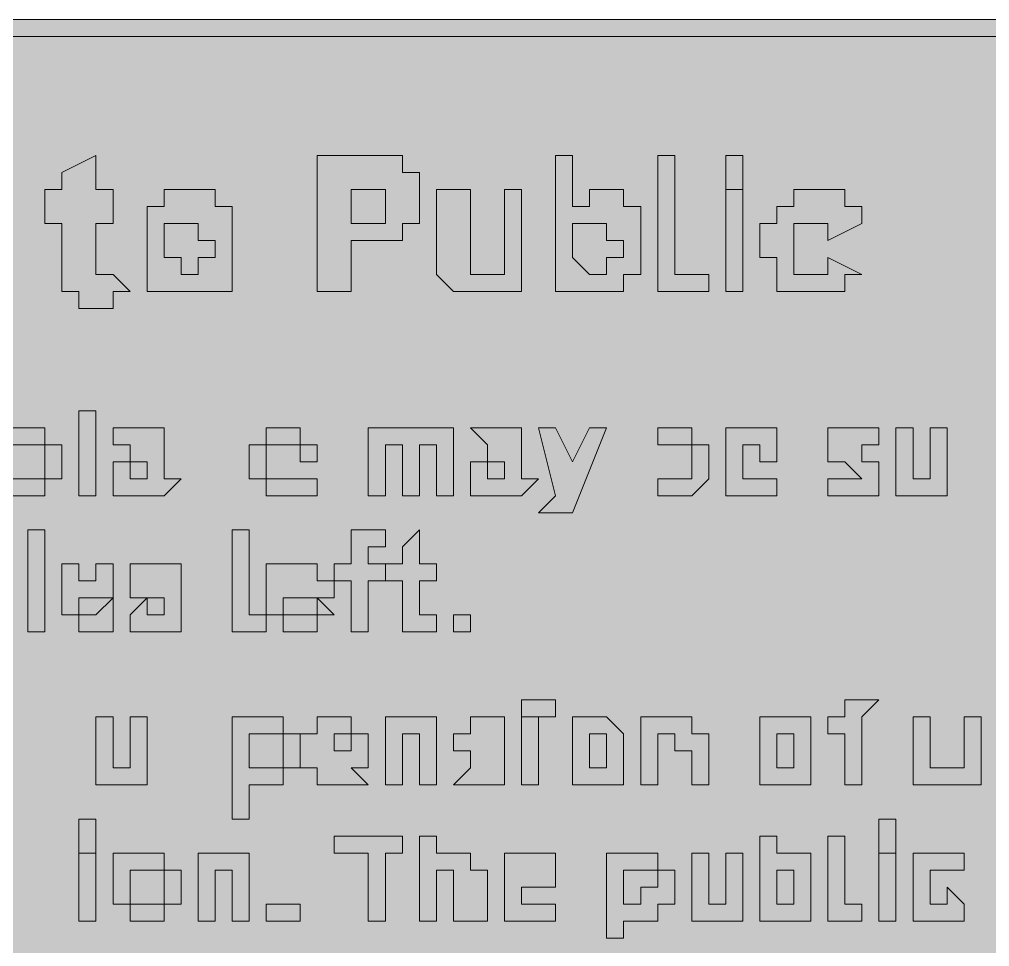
# Model space of a CAD drawing. Header units: metres. Extents: x 104 to 450, y 10 to 263.
# Drawn here: x 212.6 to 281, y 197.4 to 262.8 of the extents above; entities that cross this region are included whole.
import ezdxf

# ---------------------------------------------------------------- set-up
doc = ezdxf.new("R2010")
doc.units = ezdxf.units.M
doc.layers.add('FILL_BLACK_000000', color=7, linetype='Continuous', true_color=0x000000)
doc.layers.add('FILL_WHITE_FFFFFF', color=7, linetype='Continuous', true_color=0xffffff)

msp = doc.modelspace()

# ---------------------------------------------------------------- hatches: boundary and pattern name
at = {"layer": 'FILL_BLACK_000000', "true_color": 0x000000}
h = msp.add_hatch(color=7, dxfattribs=at)
h.dxf.hatch_style = 1
h.paths.add_polyline_path([(103.95, 259.2), (104, 259.6), (104.14, 259.91), (104.55, 260.4), (104.96, 260.89), (105.1, 261.2), (105.15, 261.6), (105.15, 262.8), (106.35, 262.8), (108.75, 262.8), (445.95, 262.8), (448.35, 262.8), (449.55, 261.6), (449.55, 259.2), (449.55, 14.4), (449.53, 13.5), (449.4, 12.6), (449.04, 11.7), (448.35, 10.8), (447.15, 10.8), (447.13, 10.11), (447, 9.75), (446.64, 9.62), (445.95, 9.6), (108.75, 9.6), (107.85, 9.79), (106.95, 10.2), (106.05, 10.61), (105.15, 10.8), (104.96, 11.7), (104.55, 12.6), (104.14, 13.5), (103.95, 14.4), (103.95, 259.2)])
h = msp.add_hatch(color=7, dxfattribs=at)
h.dxf.hatch_style = 1
h.paths.add_polyline_path([(219.15, 250.8), (219.15, 248.4), (217.95, 248.4), (217.95, 246), (217.95, 244.8), (219.15, 244.8), (220.35, 243.6), (219.15, 243.6), (219.15, 242.4), (217.95, 242.4), (216.75, 242.4), (216.75, 243.6), (215.55, 243.6), (215.55, 244.8), (215.55, 248.4), (214.35, 248.4), (214.35, 250.8), (215.55, 250.8), (215.55, 252), (217.95, 253.2), (217.95, 250.8), (219.15, 250.8)])
h = msp.add_hatch(color=7, dxfattribs=at)
h.dxf.hatch_style = 1
h.paths.add_polyline_path([(233.55, 243.6), (233.55, 253.2), (238.35, 253.2), (239.55, 253.2), (239.55, 252), (240.75, 252), (240.75, 250.8), (240.75, 249.6), (240.75, 248.4), (239.55, 248.4), (239.55, 247.2), (238.35, 247.2), (235.95, 247.2), (235.95, 243.6), (233.55, 243.6)])
h.paths.add_polyline_path([(238.35, 248.4), (238.35, 249.6), (238.35, 250.8), (237.15, 250.8), (235.95, 250.8), (235.95, 248.4), (237.15, 248.4), (238.35, 248.4)], flags=16)
h = msp.add_hatch(color=7, dxfattribs=at)
h.dxf.hatch_style = 1
h.paths.add_polyline_path([(251.55, 243.6), (250.35, 243.6), (250.35, 253.2), (251.55, 253.2), (251.55, 249.6), (252.75, 249.6), (252.75, 250.8), (253.95, 250.8), (255.15, 250.8), (255.15, 249.6), (256.35, 249.6), (256.35, 248.4), (256.35, 247.2), (256.35, 246), (256.35, 244.8), (255.15, 244.8), (255.15, 243.6), (253.95, 243.6), (252.75, 243.6), (251.55, 243.6)])
h.paths.add_polyline_path([(253.95, 246), (255.15, 246), (255.15, 247.2), (253.95, 247.2), (253.95, 248.4), (252.75, 248.4), (251.55, 248.4), (251.55, 246), (252.75, 244.8), (253.95, 244.8), (253.95, 246)], flags=16)
h = msp.add_hatch(color=7, dxfattribs=at)
h.dxf.hatch_style = 1
h.paths.add_polyline_path([(258.75, 246), (258.75, 244.8), (259.95, 244.8), (261.15, 244.8), (261.15, 243.6), (259.95, 243.6), (258.75, 243.6), (257.55, 243.6), (257.55, 244.8), (257.55, 253.2), (258.75, 253.2), (258.75, 246)])
h = msp.add_hatch(color=7, dxfattribs=at)
h.dxf.hatch_style = 1
h.paths.add_polyline_path([(262.35, 252), (262.35, 253.2), (263.55, 253.2), (263.55, 252), (263.55, 250.8), (262.35, 250.8), (262.35, 252)])
h = msp.add_hatch(color=7, dxfattribs=at)
h.dxf.hatch_style = 1
h.paths.add_polyline_path([(227.55, 244.8), (227.55, 243.6), (226.35, 243.6), (225.15, 243.6), (223.95, 243.6), (222.75, 243.6), (221.55, 243.6), (221.55, 244.8), (221.55, 246), (221.55, 247.2), (221.55, 248.4), (221.55, 249.6), (222.75, 249.6), (222.75, 250.8), (223.95, 250.8), (225.15, 250.8), (226.35, 250.8), (226.35, 249.6), (227.55, 249.6), (227.55, 248.4), (227.55, 247.2), (227.55, 246), (227.55, 244.8)])
h.paths.add_polyline_path([(225.15, 248.4), (223.95, 248.4), (222.75, 248.4), (222.75, 247.2), (222.75, 246), (223.95, 246), (223.95, 244.8), (225.15, 244.8), (225.15, 246), (226.35, 246), (226.35, 247.2), (225.15, 247.2), (225.15, 248.4)], flags=16)
h = msp.add_hatch(color=7, dxfattribs=at)
h.dxf.hatch_style = 1
h.paths.add_polyline_path([(247.95, 250.8), (247.95, 243.6), (246.75, 243.6), (245.55, 243.6), (244.35, 243.6), (243.15, 243.6), (241.95, 244.8), (241.95, 250.8), (244.35, 250.8), (244.35, 246), (244.35, 244.8), (245.55, 244.8), (246.75, 244.8), (246.75, 246), (246.75, 250.8), (247.95, 250.8)])
h = msp.add_hatch(color=7, dxfattribs=at)
h.dxf.hatch_style = 1
h.paths.add_polyline_path([(262.35, 243.6), (262.35, 250.8), (263.55, 250.8), (263.55, 243.6), (262.35, 243.6)])
h = msp.add_hatch(color=7, dxfattribs=at)
h.dxf.hatch_style = 1
h.paths.add_polyline_path([(269.55, 250.8), (270.75, 250.8), (270.75, 249.6), (271.95, 249.6), (271.95, 248.4), (269.55, 247.2), (269.55, 248.4), (268.35, 248.4), (267.15, 248.4), (267.15, 247.2), (267.15, 246), (267.15, 244.8), (268.35, 244.8), (269.55, 244.8), (269.55, 246), (271.95, 244.8), (270.75, 244.8), (270.75, 243.6), (269.55, 243.6), (268.35, 243.6), (267.15, 243.6), (265.95, 243.6), (265.95, 244.8), (265.95, 246), (264.75, 246), (264.75, 247.2), (264.75, 248.4), (265.95, 248.4), (265.95, 249.6), (267.15, 249.6), (267.15, 250.8), (268.35, 250.8), (269.55, 250.8)])
h = msp.add_hatch(color=7, dxfattribs=at)
h.dxf.hatch_style = 1
h.paths.add_polyline_path([(217.95, 230.4), (217.95, 229.2), (216.75, 229.2), (216.75, 230.4), (216.75, 235.2), (217.95, 235.2), (217.95, 230.4)])
h = msp.add_hatch(color=7, dxfattribs=at)
h.dxf.hatch_style = 1
h.paths.add_polyline_path([(213.15, 229.2), (211.95, 229.2), (211.95, 228), (210.75, 228), (210.75, 234), (211.95, 234), (213.15, 234), (214.35, 234), (214.35, 232.8), (213.15, 232.8), (211.95, 232.8), (211.95, 231.6), (211.95, 230.4), (213.15, 230.4), (214.35, 230.4), (214.35, 229.2), (213.15, 229.2)])
h = msp.add_hatch(color=7, dxfattribs=at)
h.dxf.hatch_style = 1
h.paths.add_polyline_path([(220.35, 234), (221.55, 234), (222.75, 234), (222.75, 232.8), (222.75, 230.4), (223.95, 230.4), (222.75, 229.2), (221.55, 229.2), (220.35, 229.2), (219.15, 229.2), (219.15, 230.4), (219.15, 231.6), (220.35, 231.6), (220.35, 232.8), (219.15, 232.8), (219.15, 234), (220.35, 234)])
h.paths.add_polyline_path([(220.35, 230.4), (221.55, 230.4), (221.55, 231.6), (220.35, 231.6), (220.35, 230.4)], flags=16)
h = msp.add_hatch(color=7, dxfattribs=at)
h.dxf.hatch_style = 1
h.paths.add_polyline_path([(231.15, 234), (232.35, 234), (232.35, 232.8), (231.15, 232.8), (229.95, 232.8), (229.95, 234), (231.15, 234)])
h = msp.add_hatch(color=7, dxfattribs=at)
h.dxf.hatch_style = 1
h.paths.add_polyline_path([(240.75, 232.8), (240.75, 231.6), (240.75, 229.2), (239.55, 229.2), (239.55, 232.8), (238.35, 232.8), (238.35, 231.6), (238.35, 229.2), (237.15, 229.2), (237.15, 234), (238.35, 234), (239.55, 234), (240.75, 234), (241.95, 234), (243.15, 234), (243.15, 232.8), (243.15, 229.2), (241.95, 229.2), (241.95, 232.8), (240.75, 232.8)])
h = msp.add_hatch(color=7, dxfattribs=at)
h.dxf.hatch_style = 1
h.paths.add_polyline_path([(246.75, 234), (247.95, 234), (247.95, 232.8), (247.95, 230.4), (249.15, 230.4), (247.95, 229.2), (246.75, 229.2), (245.55, 229.2), (244.35, 229.2), (244.35, 230.4), (244.35, 231.6), (245.55, 231.6), (245.55, 232.8), (244.35, 234), (245.55, 234), (246.75, 234)])
h.paths.add_polyline_path([(245.55, 230.4), (246.75, 230.4), (246.75, 231.6), (245.55, 231.6), (245.55, 230.4)], flags=16)
h = msp.add_hatch(color=7, dxfattribs=at)
h.dxf.hatch_style = 1
h.paths.add_polyline_path([(251.55, 228), (250.35, 228), (249.15, 228), (250.35, 229.2), (249.15, 234), (250.35, 234), (251.55, 231.6), (252.75, 234), (253.95, 234), (251.55, 228)])
h = msp.add_hatch(color=7, dxfattribs=at)
h.dxf.hatch_style = 1
h.paths.add_polyline_path([(259.95, 232.8), (258.75, 232.8), (257.55, 232.8), (257.55, 234), (258.75, 234), (259.95, 234), (259.95, 232.8)])
h = msp.add_hatch(color=7, dxfattribs=at)
h.dxf.hatch_style = 1
h.paths.add_polyline_path([(264.75, 230.4), (265.95, 230.4), (265.95, 229.2), (264.75, 229.2), (263.55, 229.2), (262.35, 229.2), (262.35, 230.4), (262.35, 231.6), (262.35, 232.8), (262.35, 234), (263.55, 234), (264.75, 234), (265.95, 234), (265.95, 232.8), (265.95, 231.6), (264.75, 231.6), (264.75, 232.8), (263.55, 232.8), (263.55, 231.6), (263.55, 230.4), (264.75, 230.4)])
h = msp.add_hatch(color=7, dxfattribs=at)
h.dxf.hatch_style = 1
h.paths.add_polyline_path([(273.15, 231.6), (273.15, 230.4), (273.15, 229.2), (271.95, 229.2), (270.75, 229.2), (269.55, 229.2), (269.55, 230.4), (270.75, 230.4), (271.95, 230.4), (270.75, 231.6), (269.55, 231.6), (269.55, 232.8), (269.55, 234), (270.75, 234), (271.95, 234), (273.15, 234), (273.15, 232.8), (271.95, 232.8), (271.95, 231.6), (273.15, 231.6)])
h = msp.add_hatch(color=7, dxfattribs=at)
h.dxf.hatch_style = 1
h.paths.add_polyline_path([(277.95, 234), (277.95, 229.2), (276.75, 229.2), (275.55, 229.2), (274.35, 229.2), (274.35, 230.4), (274.35, 234), (275.55, 234), (275.55, 231.6), (275.55, 230.4), (276.75, 230.4), (276.75, 231.6), (276.75, 234), (277.95, 234)])
h = msp.add_hatch(color=7, dxfattribs=at)
h.dxf.hatch_style = 1
h.paths.add_polyline_path([(215.55, 231.6), (215.55, 230.4), (214.35, 230.4), (214.35, 231.6), (214.35, 232.8), (215.55, 232.8), (215.55, 231.6)])
h = msp.add_hatch(color=7, dxfattribs=at)
h.dxf.hatch_style = 1
h.paths.add_polyline_path([(229.95, 232.8), (229.95, 231.6), (229.95, 230.4), (228.75, 230.4), (228.75, 231.6), (228.75, 232.8), (229.95, 232.8)])
h = msp.add_hatch(color=7, dxfattribs=at)
h.dxf.hatch_style = 1
h.paths.add_polyline_path([(233.55, 231.6), (232.35, 231.6), (232.35, 232.8), (233.55, 232.8), (233.55, 231.6)])
h = msp.add_hatch(color=7, dxfattribs=at)
h.dxf.hatch_style = 1
h.paths.add_polyline_path([(261.15, 231.6), (261.15, 230.4), (259.95, 229.2), (258.75, 229.2), (257.55, 229.2), (257.55, 230.4), (258.75, 230.4), (259.95, 230.4), (259.95, 231.6), (259.95, 232.8), (261.15, 232.8), (261.15, 231.6)])
h = msp.add_hatch(color=7, dxfattribs=at)
h.dxf.hatch_style = 1
h.paths.add_polyline_path([(233.55, 229.2), (232.35, 229.2), (231.15, 229.2), (229.95, 229.2), (229.95, 230.4), (231.15, 230.4), (232.35, 230.4), (233.55, 230.4), (233.55, 229.2)])
h = msp.add_hatch(color=7, dxfattribs=at)
h.dxf.hatch_style = 1
h.paths.add_polyline_path([(214.35, 222), (214.35, 220.8), (214.35, 219.6), (213.15, 219.6), (213.15, 220.8), (213.15, 226.8), (214.35, 226.8), (214.35, 222)])
h = msp.add_hatch(color=7, dxfattribs=at)
h.dxf.hatch_style = 1
h.paths.add_polyline_path([(228.75, 222), (228.75, 220.8), (229.95, 220.8), (229.95, 219.6), (228.75, 219.6), (227.55, 219.6), (227.55, 220.8), (227.55, 226.8), (228.75, 226.8), (228.75, 222)])
h = msp.add_hatch(color=7, dxfattribs=at)
h.dxf.hatch_style = 1
h.paths.add_polyline_path([(235.95, 219.6), (235.95, 223.2), (234.75, 223.2), (234.75, 224.4), (235.95, 224.4), (235.95, 225.6), (235.95, 226.8), (237.15, 226.8), (238.35, 226.8), (238.35, 225.6), (237.15, 225.6), (237.15, 224.4), (238.35, 224.4), (238.35, 223.2), (237.15, 223.2), (237.15, 219.6), (235.95, 219.6)])
h = msp.add_hatch(color=7, dxfattribs=at)
h.dxf.hatch_style = 1
h.paths.add_polyline_path([(241.95, 224.4), (241.95, 223.2), (240.75, 223.2), (240.75, 222), (240.75, 220.8), (241.95, 220.8), (241.95, 219.6), (240.75, 219.6), (239.55, 219.6), (239.55, 220.8), (239.55, 223.2), (238.35, 223.2), (238.35, 224.4), (239.55, 224.4), (239.55, 225.6), (240.75, 226.8), (240.75, 224.4), (241.95, 224.4)])
h = msp.add_hatch(color=7, dxfattribs=at)
h.dxf.hatch_style = 1
h.paths.add_polyline_path([(215.55, 223.2), (215.55, 224.4), (216.75, 224.4), (216.75, 223.2), (217.95, 223.2), (217.95, 224.4), (219.15, 224.4), (219.15, 223.2), (219.15, 222), (216.75, 222), (216.75, 220.8), (215.55, 220.8), (215.55, 222), (215.55, 223.2)])
h = msp.add_hatch(color=7, dxfattribs=at)
h.dxf.hatch_style = 1
h.paths.add_polyline_path([(223.95, 219.6), (222.75, 219.6), (221.55, 219.6), (220.35, 219.6), (220.35, 220.8), (221.55, 222), (220.35, 222), (220.35, 223.2), (220.35, 224.4), (221.55, 224.4), (222.75, 224.4), (223.95, 224.4), (223.95, 223.2), (223.95, 222), (223.95, 220.8), (223.95, 219.6)])
h.paths.add_polyline_path([(221.55, 220.8), (222.75, 220.8), (222.75, 222), (221.55, 222), (221.55, 220.8)], flags=16)
h = msp.add_hatch(color=7, dxfattribs=at)
h.dxf.hatch_style = 1
h.paths.add_polyline_path([(229.95, 222), (229.95, 223.2), (229.95, 224.4), (231.15, 224.4), (232.35, 224.4), (233.55, 224.4), (233.55, 223.2), (234.75, 223.2), (234.75, 222), (233.55, 222), (231.15, 222), (231.15, 220.8), (229.95, 220.8), (229.95, 222)])
h = msp.add_hatch(color=7, dxfattribs=at)
h.dxf.hatch_style = 1
h.paths.add_polyline_path([(216.75, 220.8), (217.95, 220.8), (219.15, 222), (219.15, 220.8), (219.15, 219.6), (217.95, 219.6), (216.75, 219.6), (216.75, 220.8)])
h = msp.add_hatch(color=7, dxfattribs=at)
h.dxf.hatch_style = 1
h.paths.add_polyline_path([(233.55, 220.8), (233.55, 222), (234.75, 220.8), (233.55, 220.8)])
h = msp.add_hatch(color=7, dxfattribs=at)
h.dxf.hatch_style = 1
h.paths.add_polyline_path([(232.35, 220.8), (233.55, 220.8), (233.55, 219.6), (232.35, 219.6), (231.15, 219.6), (231.15, 220.8), (232.35, 220.8)])
h = msp.add_hatch(color=7, dxfattribs=at)
h.dxf.hatch_style = 1
h.paths.add_polyline_path([(244.35, 219.6), (243.15, 219.6), (243.15, 220.8), (244.35, 220.8), (244.35, 219.6)])
h = msp.add_hatch(color=7, dxfattribs=at)
h.dxf.hatch_style = 1
h.paths.add_polyline_path([(247.95, 213.6), (247.95, 214.8), (249.15, 214.8), (250.35, 214.8), (250.35, 213.6), (249.15, 213.6), (247.95, 213.6)])
h = msp.add_hatch(color=7, dxfattribs=at)
h.dxf.hatch_style = 1
h.paths.add_polyline_path([(270.75, 208.8), (270.75, 212.4), (269.55, 212.4), (269.55, 213.6), (270.75, 213.6), (270.75, 214.8), (271.95, 214.8), (273.15, 214.8), (271.95, 213.6), (271.95, 212.4), (271.95, 208.8), (270.75, 208.8)])
h = msp.add_hatch(color=7, dxfattribs=at)
h.dxf.hatch_style = 1
h.paths.add_polyline_path([(221.55, 213.6), (221.55, 208.8), (220.35, 208.8), (219.15, 208.8), (217.95, 208.8), (217.95, 210), (217.95, 213.6), (219.15, 213.6), (219.15, 210), (220.35, 210), (220.35, 213.6), (221.55, 213.6)])
h = msp.add_hatch(color=7, dxfattribs=at)
h.dxf.hatch_style = 1
h.paths.add_polyline_path([(229.95, 208.8), (228.75, 208.8), (228.75, 206.4), (227.55, 206.4), (227.55, 213.6), (228.75, 213.6), (229.95, 213.6), (231.15, 213.6), (231.15, 212.4), (229.95, 212.4), (228.75, 212.4), (228.75, 211.2), (228.75, 210), (229.95, 210), (231.15, 210), (231.15, 208.8), (229.95, 208.8)])
h = msp.add_hatch(color=7, dxfattribs=at)
h.dxf.hatch_style = 1
h.paths.add_polyline_path([(234.75, 208.8), (233.55, 208.8), (233.55, 210), (232.35, 210), (232.35, 211.2), (232.35, 212.4), (233.55, 212.4), (233.55, 213.6), (234.75, 213.6), (235.95, 213.6), (235.95, 212.4), (237.15, 212.4), (237.15, 211.2), (237.15, 210), (235.95, 210), (237.15, 208.8), (235.95, 208.8), (234.75, 208.8)])
h.paths.add_polyline_path([(234.75, 212.4), (234.75, 211.2), (235.95, 211.2), (235.95, 212.4), (234.75, 212.4)], flags=16)
h = msp.add_hatch(color=7, dxfattribs=at)
h.dxf.hatch_style = 1
h.paths.add_polyline_path([(238.35, 208.8), (238.35, 213.6), (239.55, 213.6), (240.75, 213.6), (241.95, 213.6), (241.95, 212.4), (241.95, 211.2), (241.95, 208.8), (240.75, 208.8), (240.75, 211.2), (240.75, 212.4), (239.55, 212.4), (239.55, 211.2), (239.55, 208.8), (238.35, 208.8)])
h = msp.add_hatch(color=7, dxfattribs=at)
h.dxf.hatch_style = 1
h.paths.add_polyline_path([(244.35, 208.8), (243.15, 208.8), (244.35, 210), (244.35, 211.2), (243.15, 211.2), (243.15, 212.4), (244.35, 212.4), (244.35, 213.6), (245.55, 213.6), (246.75, 213.6), (246.75, 212.4), (246.75, 211.2), (246.75, 210), (246.75, 208.8), (245.55, 208.8), (244.35, 208.8)])
h = msp.add_hatch(color=7, dxfattribs=at)
h.dxf.hatch_style = 1
h.paths.add_polyline_path([(247.95, 208.8), (247.95, 213.6), (249.15, 213.6), (249.15, 208.8), (247.95, 208.8)])
h = msp.add_hatch(color=7, dxfattribs=at)
h.dxf.hatch_style = 1
h.paths.add_polyline_path([(255.15, 208.8), (253.95, 208.8), (252.75, 208.8), (251.55, 208.8), (251.55, 210), (251.55, 211.2), (251.55, 212.4), (251.55, 213.6), (252.75, 213.6), (253.95, 213.6), (255.15, 212.4), (255.15, 211.2), (255.15, 210), (255.15, 208.8)])
h.paths.add_polyline_path([(252.75, 212.4), (252.75, 211.2), (252.75, 210), (253.95, 210), (253.95, 211.2), (253.95, 212.4), (252.75, 212.4)], flags=16)
h = msp.add_hatch(color=7, dxfattribs=at)
h.dxf.hatch_style = 1
h.paths.add_polyline_path([(256.35, 208.8), (256.35, 213.6), (257.55, 213.6), (258.75, 213.6), (259.95, 213.6), (259.95, 212.4), (261.15, 212.4), (261.15, 211.2), (261.15, 208.8), (259.95, 208.8), (259.95, 211.2), (258.75, 211.2), (258.75, 212.4), (257.55, 212.4), (257.55, 211.2), (257.55, 208.8), (256.35, 208.8)])
h = msp.add_hatch(color=7, dxfattribs=at)
h.dxf.hatch_style = 1
h.paths.add_polyline_path([(268.35, 208.8), (267.15, 208.8), (265.95, 208.8), (264.75, 208.8), (264.75, 210), (264.75, 211.2), (264.75, 212.4), (264.75, 213.6), (265.95, 213.6), (267.15, 213.6), (268.35, 213.6), (268.35, 212.4), (268.35, 211.2), (268.35, 210), (268.35, 208.8)])
h.paths.add_polyline_path([(265.95, 212.4), (265.95, 211.2), (265.95, 210), (267.15, 210), (267.15, 211.2), (267.15, 212.4), (265.95, 212.4)], flags=16)
h = msp.add_hatch(color=7, dxfattribs=at)
h.dxf.hatch_style = 1
h.paths.add_polyline_path([(280.35, 213.6), (280.35, 208.8), (279.15, 208.8), (277.95, 208.8), (276.75, 208.8), (275.55, 208.8), (275.55, 210), (275.55, 213.6), (276.75, 213.6), (276.75, 210), (277.95, 210), (279.15, 210), (279.15, 213.6), (280.35, 213.6)])
h = msp.add_hatch(color=7, dxfattribs=at)
h.dxf.hatch_style = 1
h.paths.add_polyline_path([(232.35, 211.2), (232.35, 210), (231.15, 210), (231.15, 211.2), (231.15, 212.4), (232.35, 212.4), (232.35, 211.2)])
h = msp.add_hatch(color=7, dxfattribs=at)
h.dxf.hatch_style = 1
h.paths.add_polyline_path([(216.75, 205.2), (216.75, 206.4), (217.95, 206.4), (217.95, 205.2), (217.95, 204), (216.75, 204), (216.75, 205.2)])
h = msp.add_hatch(color=7, dxfattribs=at)
h.dxf.hatch_style = 1
h.paths.add_polyline_path([(273.15, 205.2), (273.15, 206.4), (274.35, 206.4), (274.35, 205.2), (274.35, 204), (273.15, 204), (273.15, 205.2)])
h = msp.add_hatch(color=7, dxfattribs=at)
h.dxf.hatch_style = 1
h.paths.add_polyline_path([(238.35, 199.2), (237.15, 199.2), (237.15, 204), (234.75, 204), (234.75, 205.2), (239.55, 205.2), (239.55, 204), (238.35, 204), (238.35, 199.2)])
h = msp.add_hatch(color=7, dxfattribs=at)
h.dxf.hatch_style = 1
h.paths.add_polyline_path([(243.15, 204), (244.35, 204), (244.35, 202.8), (245.55, 202.8), (245.55, 199.2), (243.15, 199.2), (243.15, 201.6), (243.15, 202.8), (241.95, 202.8), (241.95, 201.6), (241.95, 199.2), (240.75, 199.2), (240.75, 205.2), (241.95, 205.2), (241.95, 204), (243.15, 204)])
h = msp.add_hatch(color=7, dxfattribs=at)
h.dxf.hatch_style = 1
h.paths.add_polyline_path([(264.75, 199.2), (264.75, 205.2), (265.95, 205.2), (265.95, 204), (267.15, 204), (268.35, 204), (268.35, 202.8), (268.35, 201.6), (268.35, 200.4), (268.35, 199.2), (267.15, 199.2), (265.95, 199.2), (264.75, 199.2)])
h.paths.add_polyline_path([(267.15, 202.8), (265.95, 202.8), (265.95, 201.6), (265.95, 200.4), (267.15, 200.4), (267.15, 201.6), (267.15, 202.8)], flags=16)
h = msp.add_hatch(color=7, dxfattribs=at)
h.dxf.hatch_style = 1
h.paths.add_polyline_path([(270.75, 200.4), (271.95, 200.4), (271.95, 199.2), (270.75, 199.2), (269.55, 199.2), (269.55, 200.4), (269.55, 205.2), (270.75, 205.2), (270.75, 200.4)])
h = msp.add_hatch(color=7, dxfattribs=at)
h.dxf.hatch_style = 1
h.paths.add_polyline_path([(216.75, 199.2), (216.75, 204), (217.95, 204), (217.95, 199.2), (216.75, 199.2)])
h = msp.add_hatch(color=7, dxfattribs=at)
h.dxf.hatch_style = 1
h.paths.add_polyline_path([(219.15, 201.6), (219.15, 202.8), (219.15, 204), (220.35, 204), (221.55, 204), (222.75, 204), (222.75, 202.8), (221.55, 202.8), (220.35, 202.8), (220.35, 201.6), (220.35, 200.4), (219.15, 200.4), (219.15, 201.6)])
h = msp.add_hatch(color=7, dxfattribs=at)
h.dxf.hatch_style = 1
h.paths.add_polyline_path([(227.55, 199.2), (227.55, 201.6), (227.55, 202.8), (226.35, 202.8), (226.35, 201.6), (226.35, 199.2), (225.15, 199.2), (225.15, 204), (226.35, 204), (227.55, 204), (228.75, 204), (228.75, 202.8), (228.75, 199.2), (227.55, 199.2)])
h = msp.add_hatch(color=7, dxfattribs=at)
h.dxf.hatch_style = 1
h.paths.add_polyline_path([(247.95, 201.6), (247.95, 200.4), (249.15, 200.4), (250.35, 200.4), (250.35, 199.2), (249.15, 199.2), (247.95, 199.2), (246.75, 199.2), (246.75, 200.4), (246.75, 201.6), (246.75, 202.8), (246.75, 204), (247.95, 204), (249.15, 204), (250.35, 204), (250.35, 202.8), (250.35, 201.6), (247.95, 201.6)])
h = msp.add_hatch(color=7, dxfattribs=at)
h.dxf.hatch_style = 1
h.paths.add_polyline_path([(258.75, 201.6), (258.75, 200.4), (257.55, 200.4), (257.55, 199.2), (256.35, 199.2), (255.15, 199.2), (255.15, 198), (253.95, 198), (253.95, 204), (255.15, 204), (256.35, 204), (257.55, 204), (257.55, 202.8), (258.75, 202.8), (258.75, 201.6)])
h.paths.add_polyline_path([(256.35, 202.8), (255.15, 202.8), (255.15, 201.6), (255.15, 200.4), (256.35, 200.4), (256.35, 201.6), (257.55, 201.6), (257.55, 202.8), (256.35, 202.8)], flags=16)
h = msp.add_hatch(color=7, dxfattribs=at)
h.dxf.hatch_style = 1
h.paths.add_polyline_path([(263.55, 204), (263.55, 199.2), (262.35, 199.2), (261.15, 199.2), (259.95, 199.2), (259.95, 200.4), (259.95, 204), (261.15, 204), (261.15, 201.6), (261.15, 200.4), (262.35, 200.4), (262.35, 201.6), (262.35, 204), (263.55, 204)])
h = msp.add_hatch(color=7, dxfattribs=at)
h.dxf.hatch_style = 1
h.paths.add_polyline_path([(273.15, 199.2), (273.15, 204), (274.35, 204), (274.35, 199.2), (273.15, 199.2)])
h = msp.add_hatch(color=7, dxfattribs=at)
h.dxf.hatch_style = 1
h.paths.add_polyline_path([(279.15, 204), (279.15, 202.8), (277.95, 202.8), (276.75, 202.8), (276.75, 201.6), (276.75, 200.4), (277.95, 200.4), (277.95, 201.6), (279.15, 200.4), (279.15, 199.2), (277.95, 199.2), (276.75, 199.2), (275.55, 199.2), (275.55, 200.4), (275.55, 201.6), (275.55, 202.8), (275.55, 204), (276.75, 204), (277.95, 204), (279.15, 204)])
h = msp.add_hatch(color=7, dxfattribs=at)
h.dxf.hatch_style = 1
h.paths.add_polyline_path([(223.95, 201.6), (223.95, 200.4), (222.75, 200.4), (222.75, 201.6), (222.75, 202.8), (223.95, 202.8), (223.95, 201.6)])
h = msp.add_hatch(color=7, dxfattribs=at)
h.dxf.hatch_style = 1
h.paths.add_polyline_path([(221.55, 199.2), (220.35, 199.2), (220.35, 200.4), (221.55, 200.4), (222.75, 200.4), (222.75, 199.2), (221.55, 199.2)])
h = msp.add_hatch(color=7, dxfattribs=at)
h.dxf.hatch_style = 1
h.paths.add_polyline_path([(232.35, 200.4), (232.35, 199.2), (231.15, 199.2), (229.95, 199.2), (229.95, 200.4), (231.15, 200.4), (232.35, 200.4)])
at = {"layer": 'FILL_WHITE_FFFFFF', "true_color": 0xffffff}
h = msp.add_hatch(color=7, dxfattribs=at)
h.dxf.hatch_style = 1
h.paths.add_polyline_path([(106.35, 259.2), (106.35, 260.4), (107.06, 261.09), (107.55, 261.45), (108.04, 261.58), (108.75, 261.6), (445.95, 261.6), (447.15, 261.6), (447.15, 260.4), (448.35, 260.4), (448.35, 259.2), (448.35, 14.4), (448.33, 13.69), (448.2, 13.2), (447.84, 12.71), (447.15, 12), (445.95, 12), (108.75, 12), (106.35, 12), (106.35, 14.4), (106.35, 259.2)])

# ---------------------------------------------------------------- linework, layer by layer
at = {"layer": 'FILL_BLACK_000000', "lineweight": 0, "true_color": 0x000000}
msp.add_lwpolyline([(445.95, 9.6), (108.75, 9.6), (107.85, 9.79), (106.95, 10.2), (106.05, 10.61), (105.15, 10.8), (104.96, 11.7), (104.55, 12.6), (104.14, 13.5), (103.95, 14.4), (103.95, 259.2), (104, 259.6), (104.14, 259.91), (104.55, 260.4), (104.96, 260.89), (105.1, 261.2), (105.15, 261.6), (105.15, 262.8), (106.35, 262.8), (108.75, 262.8), (445.95, 262.8)], dxfattribs=at)
for points in [[(219.15, 250.8), (219.15, 248.4), (217.95, 248.4), (217.95, 246), (217.95, 244.8), (219.15, 244.8), (220.35, 243.6), (219.15, 243.6), (219.15, 242.4), (217.95, 242.4), (216.75, 242.4), (216.75, 243.6), (215.55, 243.6), (215.55, 244.8), (215.55, 248.4), (214.35, 248.4), (214.35, 250.8), (215.55, 250.8), (215.55, 252), (217.95, 253.2), (217.95, 250.8)], [(233.55, 243.6), (233.55, 253.2), (238.35, 253.2), (239.55, 253.2), (239.55, 252), (240.75, 252), (240.75, 250.8), (240.75, 249.6), (240.75, 248.4), (239.55, 248.4), (239.55, 247.2), (238.35, 247.2), (235.95, 247.2), (235.95, 243.6)], [(251.55, 243.6), (250.35, 243.6), (250.35, 253.2), (251.55, 253.2), (251.55, 249.6), (252.75, 249.6), (252.75, 250.8), (253.95, 250.8), (255.15, 250.8), (255.15, 249.6), (256.35, 249.6), (256.35, 248.4), (256.35, 247.2), (256.35, 246), (256.35, 244.8), (255.15, 244.8), (255.15, 243.6), (253.95, 243.6), (252.75, 243.6)], [(258.75, 246), (258.75, 244.8), (259.95, 244.8), (261.15, 244.8), (261.15, 243.6), (259.95, 243.6), (258.75, 243.6), (257.55, 243.6), (257.55, 244.8), (257.55, 253.2), (258.75, 253.2)], [(262.35, 252), (262.35, 253.2), (263.55, 253.2), (263.55, 252), (263.55, 250.8), (262.35, 250.8)], [(227.55, 244.8), (227.55, 243.6), (226.35, 243.6), (225.15, 243.6), (223.95, 243.6), (222.75, 243.6), (221.55, 243.6), (221.55, 244.8), (221.55, 246), (221.55, 247.2), (221.55, 248.4), (221.55, 249.6), (222.75, 249.6), (222.75, 250.8), (223.95, 250.8), (225.15, 250.8), (226.35, 250.8), (226.35, 249.6), (227.55, 249.6), (227.55, 248.4), (227.55, 247.2), (227.55, 246)], [(238.35, 248.4), (238.35, 249.6), (238.35, 250.8), (237.15, 250.8), (235.95, 250.8), (235.95, 248.4), (237.15, 248.4)], [(247.95, 250.8), (247.95, 243.6), (246.75, 243.6), (245.55, 243.6), (244.35, 243.6), (243.15, 243.6), (241.95, 244.8), (241.95, 250.8), (244.35, 250.8), (244.35, 246), (244.35, 244.8), (245.55, 244.8), (246.75, 244.8), (246.75, 246), (246.75, 250.8)], [(262.35, 243.6), (262.35, 250.8), (263.55, 250.8), (263.55, 243.6)], [(269.55, 250.8), (270.75, 250.8), (270.75, 249.6), (271.95, 249.6), (271.95, 248.4), (269.55, 247.2), (269.55, 248.4), (268.35, 248.4), (267.15, 248.4), (267.15, 247.2), (267.15, 246), (267.15, 244.8), (268.35, 244.8), (269.55, 244.8), (269.55, 246), (271.95, 244.8), (270.75, 244.8), (270.75, 243.6), (269.55, 243.6), (268.35, 243.6), (267.15, 243.6), (265.95, 243.6), (265.95, 244.8), (265.95, 246), (264.75, 246), (264.75, 247.2), (264.75, 248.4), (265.95, 248.4), (265.95, 249.6), (267.15, 249.6), (267.15, 250.8), (268.35, 250.8)], [(225.15, 248.4), (223.95, 248.4), (222.75, 248.4), (222.75, 247.2), (222.75, 246), (223.95, 246), (223.95, 244.8), (225.15, 244.8), (225.15, 246), (226.35, 246), (226.35, 247.2), (225.15, 247.2)], [(253.95, 246), (255.15, 246), (255.15, 247.2), (253.95, 247.2), (253.95, 248.4), (252.75, 248.4), (251.55, 248.4), (251.55, 246), (252.75, 244.8), (253.95, 244.8)], [(217.95, 230.4), (217.95, 229.2), (216.75, 229.2), (216.75, 230.4), (216.75, 235.2), (217.95, 235.2)], [(213.15, 229.2), (211.95, 229.2), (211.95, 228), (210.75, 228), (210.75, 234), (211.95, 234), (213.15, 234), (214.35, 234), (214.35, 232.8), (213.15, 232.8), (211.95, 232.8), (211.95, 231.6), (211.95, 230.4), (213.15, 230.4), (214.35, 230.4), (214.35, 229.2)], [(220.35, 234), (221.55, 234), (222.75, 234), (222.75, 232.8), (222.75, 230.4), (223.95, 230.4), (222.75, 229.2), (221.55, 229.2), (220.35, 229.2), (219.15, 229.2), (219.15, 230.4), (219.15, 231.6), (220.35, 231.6), (220.35, 232.8), (219.15, 232.8), (219.15, 234)], [(231.15, 234), (232.35, 234), (232.35, 232.8), (231.15, 232.8), (229.95, 232.8), (229.95, 234)], [(240.75, 232.8), (240.75, 231.6), (240.75, 229.2), (239.55, 229.2), (239.55, 232.8), (238.35, 232.8), (238.35, 231.6), (238.35, 229.2), (237.15, 229.2), (237.15, 234), (238.35, 234), (239.55, 234), (240.75, 234), (241.95, 234), (243.15, 234), (243.15, 232.8), (243.15, 229.2), (241.95, 229.2), (241.95, 232.8)], [(246.75, 234), (247.95, 234), (247.95, 232.8), (247.95, 230.4), (249.15, 230.4), (247.95, 229.2), (246.75, 229.2), (245.55, 229.2), (244.35, 229.2), (244.35, 230.4), (244.35, 231.6), (245.55, 231.6), (245.55, 232.8), (244.35, 234), (245.55, 234)], [(251.55, 228), (250.35, 228), (249.15, 228), (250.35, 229.2), (249.15, 234), (250.35, 234), (251.55, 231.6), (252.75, 234), (253.95, 234)], [(259.95, 232.8), (258.75, 232.8), (257.55, 232.8), (257.55, 234), (258.75, 234), (259.95, 234)], [(264.75, 230.4), (265.95, 230.4), (265.95, 229.2), (264.75, 229.2), (263.55, 229.2), (262.35, 229.2), (262.35, 230.4), (262.35, 231.6), (262.35, 232.8), (262.35, 234), (263.55, 234), (264.75, 234), (265.95, 234), (265.95, 232.8), (265.95, 231.6), (264.75, 231.6), (264.75, 232.8), (263.55, 232.8), (263.55, 231.6), (263.55, 230.4)], [(273.15, 231.6), (273.15, 230.4), (273.15, 229.2), (271.95, 229.2), (270.75, 229.2), (269.55, 229.2), (269.55, 230.4), (270.75, 230.4), (271.95, 230.4), (270.75, 231.6), (269.55, 231.6), (269.55, 232.8), (269.55, 234), (270.75, 234), (271.95, 234), (273.15, 234), (273.15, 232.8), (271.95, 232.8), (271.95, 231.6)], [(277.95, 234), (277.95, 229.2), (276.75, 229.2), (275.55, 229.2), (274.35, 229.2), (274.35, 230.4), (274.35, 234), (275.55, 234), (275.55, 231.6), (275.55, 230.4), (276.75, 230.4), (276.75, 231.6), (276.75, 234)], [(215.55, 231.6), (215.55, 230.4), (214.35, 230.4), (214.35, 231.6), (214.35, 232.8), (215.55, 232.8)], [(229.95, 232.8), (229.95, 231.6), (229.95, 230.4), (228.75, 230.4), (228.75, 231.6), (228.75, 232.8)], [(233.55, 231.6), (232.35, 231.6), (232.35, 232.8), (233.55, 232.8)], [(261.15, 231.6), (261.15, 230.4), (259.95, 229.2), (258.75, 229.2), (257.55, 229.2), (257.55, 230.4), (258.75, 230.4), (259.95, 230.4), (259.95, 231.6), (259.95, 232.8), (261.15, 232.8)], [(220.35, 230.4), (221.55, 230.4), (221.55, 231.6), (220.35, 231.6)], [(245.55, 230.4), (246.75, 230.4), (246.75, 231.6), (245.55, 231.6)], [(233.55, 229.2), (232.35, 229.2), (231.15, 229.2), (229.95, 229.2), (229.95, 230.4), (231.15, 230.4), (232.35, 230.4), (233.55, 230.4)], [(214.35, 222), (214.35, 220.8), (214.35, 219.6), (213.15, 219.6), (213.15, 220.8), (213.15, 226.8), (214.35, 226.8)], [(228.75, 222), (228.75, 220.8), (229.95, 220.8), (229.95, 219.6), (228.75, 219.6), (227.55, 219.6), (227.55, 220.8), (227.55, 226.8), (228.75, 226.8)], [(235.95, 219.6), (235.95, 223.2), (234.75, 223.2), (234.75, 224.4), (235.95, 224.4), (235.95, 225.6), (235.95, 226.8), (237.15, 226.8), (238.35, 226.8), (238.35, 225.6), (237.15, 225.6), (237.15, 224.4), (238.35, 224.4), (238.35, 223.2), (237.15, 223.2), (237.15, 219.6)], [(241.95, 224.4), (241.95, 223.2), (240.75, 223.2), (240.75, 222), (240.75, 220.8), (241.95, 220.8), (241.95, 219.6), (240.75, 219.6), (239.55, 219.6), (239.55, 220.8), (239.55, 223.2), (238.35, 223.2), (238.35, 224.4), (239.55, 224.4), (239.55, 225.6), (240.75, 226.8), (240.75, 224.4)], [(215.55, 223.2), (215.55, 224.4), (216.75, 224.4), (216.75, 223.2), (217.95, 223.2), (217.95, 224.4), (219.15, 224.4), (219.15, 223.2), (219.15, 222), (216.75, 222), (216.75, 220.8), (215.55, 220.8), (215.55, 222)], [(223.95, 219.6), (222.75, 219.6), (221.55, 219.6), (220.35, 219.6), (220.35, 220.8), (221.55, 222), (220.35, 222), (220.35, 223.2), (220.35, 224.4), (221.55, 224.4), (222.75, 224.4), (223.95, 224.4), (223.95, 223.2), (223.95, 222), (223.95, 220.8)], [(229.95, 222), (229.95, 223.2), (229.95, 224.4), (231.15, 224.4), (232.35, 224.4), (233.55, 224.4), (233.55, 223.2), (234.75, 223.2), (234.75, 222), (233.55, 222), (231.15, 222), (231.15, 220.8), (229.95, 220.8)], [(216.75, 220.8), (217.95, 220.8), (219.15, 222), (219.15, 220.8), (219.15, 219.6), (217.95, 219.6), (216.75, 219.6)], [(221.55, 220.8), (222.75, 220.8), (222.75, 222), (221.55, 222)], [(233.55, 220.8), (233.55, 222), (234.75, 220.8)], [(232.35, 220.8), (233.55, 220.8), (233.55, 219.6), (232.35, 219.6), (231.15, 219.6), (231.15, 220.8)], [(244.35, 219.6), (243.15, 219.6), (243.15, 220.8), (244.35, 220.8)], [(247.95, 213.6), (247.95, 214.8), (249.15, 214.8), (250.35, 214.8), (250.35, 213.6), (249.15, 213.6)], [(270.75, 208.8), (270.75, 212.4), (269.55, 212.4), (269.55, 213.6), (270.75, 213.6), (270.75, 214.8), (271.95, 214.8), (273.15, 214.8), (271.95, 213.6), (271.95, 212.4), (271.95, 208.8)], [(221.55, 213.6), (221.55, 208.8), (220.35, 208.8), (219.15, 208.8), (217.95, 208.8), (217.95, 210), (217.95, 213.6), (219.15, 213.6), (219.15, 210), (220.35, 210), (220.35, 213.6)], [(229.95, 208.8), (228.75, 208.8), (228.75, 206.4), (227.55, 206.4), (227.55, 213.6), (228.75, 213.6), (229.95, 213.6), (231.15, 213.6), (231.15, 212.4), (229.95, 212.4), (228.75, 212.4), (228.75, 211.2), (228.75, 210), (229.95, 210), (231.15, 210), (231.15, 208.8)], [(234.75, 208.8), (233.55, 208.8), (233.55, 210), (232.35, 210), (232.35, 211.2), (232.35, 212.4), (233.55, 212.4), (233.55, 213.6), (234.75, 213.6), (235.95, 213.6), (235.95, 212.4), (237.15, 212.4), (237.15, 211.2), (237.15, 210), (235.95, 210), (237.15, 208.8), (235.95, 208.8)], [(238.35, 208.8), (238.35, 213.6), (239.55, 213.6), (240.75, 213.6), (241.95, 213.6), (241.95, 212.4), (241.95, 211.2), (241.95, 208.8), (240.75, 208.8), (240.75, 211.2), (240.75, 212.4), (239.55, 212.4), (239.55, 211.2), (239.55, 208.8)], [(244.35, 208.8), (243.15, 208.8), (244.35, 210), (244.35, 211.2), (243.15, 211.2), (243.15, 212.4), (244.35, 212.4), (244.35, 213.6), (245.55, 213.6), (246.75, 213.6), (246.75, 212.4), (246.75, 211.2), (246.75, 210), (246.75, 208.8), (245.55, 208.8)], [(247.95, 208.8), (247.95, 213.6), (249.15, 213.6), (249.15, 208.8)], [(255.15, 208.8), (253.95, 208.8), (252.75, 208.8), (251.55, 208.8), (251.55, 210), (251.55, 211.2), (251.55, 212.4), (251.55, 213.6), (252.75, 213.6), (253.95, 213.6), (255.15, 212.4), (255.15, 211.2), (255.15, 210)], [(256.35, 208.8), (256.35, 213.6), (257.55, 213.6), (258.75, 213.6), (259.95, 213.6), (259.95, 212.4), (261.15, 212.4), (261.15, 211.2), (261.15, 208.8), (259.95, 208.8), (259.95, 211.2), (258.75, 211.2), (258.75, 212.4), (257.55, 212.4), (257.55, 211.2), (257.55, 208.8)], [(268.35, 208.8), (267.15, 208.8), (265.95, 208.8), (264.75, 208.8), (264.75, 210), (264.75, 211.2), (264.75, 212.4), (264.75, 213.6), (265.95, 213.6), (267.15, 213.6), (268.35, 213.6), (268.35, 212.4), (268.35, 211.2), (268.35, 210)], [(280.35, 213.6), (280.35, 208.8), (279.15, 208.8), (277.95, 208.8), (276.75, 208.8), (275.55, 208.8), (275.55, 210), (275.55, 213.6), (276.75, 213.6), (276.75, 210), (277.95, 210), (279.15, 210), (279.15, 213.6)], [(232.35, 211.2), (232.35, 210), (231.15, 210), (231.15, 211.2), (231.15, 212.4), (232.35, 212.4)], [(234.75, 212.4), (234.75, 211.2), (235.95, 211.2), (235.95, 212.4)], [(252.75, 212.4), (252.75, 211.2), (252.75, 210), (253.95, 210), (253.95, 211.2), (253.95, 212.4)], [(265.95, 212.4), (265.95, 211.2), (265.95, 210), (267.15, 210), (267.15, 211.2), (267.15, 212.4)], [(216.75, 205.2), (216.75, 206.4), (217.95, 206.4), (217.95, 205.2), (217.95, 204), (216.75, 204)], [(273.15, 205.2), (273.15, 206.4), (274.35, 206.4), (274.35, 205.2), (274.35, 204), (273.15, 204)], [(238.35, 199.2), (237.15, 199.2), (237.15, 204), (234.75, 204), (234.75, 205.2), (239.55, 205.2), (239.55, 204), (238.35, 204)], [(243.15, 204), (244.35, 204), (244.35, 202.8), (245.55, 202.8), (245.55, 199.2), (243.15, 199.2), (243.15, 201.6), (243.15, 202.8), (241.95, 202.8), (241.95, 201.6), (241.95, 199.2), (240.75, 199.2), (240.75, 205.2), (241.95, 205.2), (241.95, 204)], [(264.75, 199.2), (264.75, 205.2), (265.95, 205.2), (265.95, 204), (267.15, 204), (268.35, 204), (268.35, 202.8), (268.35, 201.6), (268.35, 200.4), (268.35, 199.2), (267.15, 199.2), (265.95, 199.2)], [(270.75, 200.4), (271.95, 200.4), (271.95, 199.2), (270.75, 199.2), (269.55, 199.2), (269.55, 200.4), (269.55, 205.2), (270.75, 205.2)], [(216.75, 199.2), (216.75, 204), (217.95, 204), (217.95, 199.2)], [(219.15, 201.6), (219.15, 202.8), (219.15, 204), (220.35, 204), (221.55, 204), (222.75, 204), (222.75, 202.8), (221.55, 202.8), (220.35, 202.8), (220.35, 201.6), (220.35, 200.4), (219.15, 200.4)], [(227.55, 199.2), (227.55, 201.6), (227.55, 202.8), (226.35, 202.8), (226.35, 201.6), (226.35, 199.2), (225.15, 199.2), (225.15, 204), (226.35, 204), (227.55, 204), (228.75, 204), (228.75, 202.8), (228.75, 199.2)], [(247.95, 201.6), (247.95, 200.4), (249.15, 200.4), (250.35, 200.4), (250.35, 199.2), (249.15, 199.2), (247.95, 199.2), (246.75, 199.2), (246.75, 200.4), (246.75, 201.6), (246.75, 202.8), (246.75, 204), (247.95, 204), (249.15, 204), (250.35, 204), (250.35, 202.8), (250.35, 201.6)], [(258.75, 201.6), (258.75, 200.4), (257.55, 200.4), (257.55, 199.2), (256.35, 199.2), (255.15, 199.2), (255.15, 198), (253.95, 198), (253.95, 204), (255.15, 204), (256.35, 204), (257.55, 204), (257.55, 202.8), (258.75, 202.8)], [(263.55, 204), (263.55, 199.2), (262.35, 199.2), (261.15, 199.2), (259.95, 199.2), (259.95, 200.4), (259.95, 204), (261.15, 204), (261.15, 201.6), (261.15, 200.4), (262.35, 200.4), (262.35, 201.6), (262.35, 204)], [(273.15, 199.2), (273.15, 204), (274.35, 204), (274.35, 199.2)], [(279.15, 204), (279.15, 202.8), (277.95, 202.8), (276.75, 202.8), (276.75, 201.6), (276.75, 200.4), (277.95, 200.4), (277.95, 201.6), (279.15, 200.4), (279.15, 199.2), (277.95, 199.2), (276.75, 199.2), (275.55, 199.2), (275.55, 200.4), (275.55, 201.6), (275.55, 202.8), (275.55, 204), (276.75, 204), (277.95, 204)], [(223.95, 201.6), (223.95, 200.4), (222.75, 200.4), (222.75, 201.6), (222.75, 202.8), (223.95, 202.8)], [(256.35, 202.8), (255.15, 202.8), (255.15, 201.6), (255.15, 200.4), (256.35, 200.4), (256.35, 201.6), (257.55, 201.6), (257.55, 202.8)], [(267.15, 202.8), (265.95, 202.8), (265.95, 201.6), (265.95, 200.4), (267.15, 200.4), (267.15, 201.6)], [(221.55, 199.2), (220.35, 199.2), (220.35, 200.4), (221.55, 200.4), (222.75, 200.4), (222.75, 199.2)], [(232.35, 200.4), (232.35, 199.2), (231.15, 199.2), (229.95, 199.2), (229.95, 200.4), (231.15, 200.4)]]:
    msp.add_lwpolyline(points, close=True, dxfattribs=at)
at = {"layer": 'FILL_WHITE_FFFFFF', "lineweight": 0, "true_color": 0x000000}
msp.add_lwpolyline([(106.35, 259.2), (106.35, 260.4), (107.06, 261.09), (107.55, 261.45), (108.04, 261.58), (108.75, 261.6), (445.95, 261.6), (447.15, 261.6), (447.15, 260.4), (448.35, 260.4), (448.35, 259.2), (448.35, 14.4), (448.33, 13.69), (448.2, 13.2), (447.84, 12.71), (447.15, 12), (445.95, 12), (108.75, 12), (106.35, 12), (106.35, 14.4)], close=True, dxfattribs=at)

doc.saveas('drawing.dxf')
